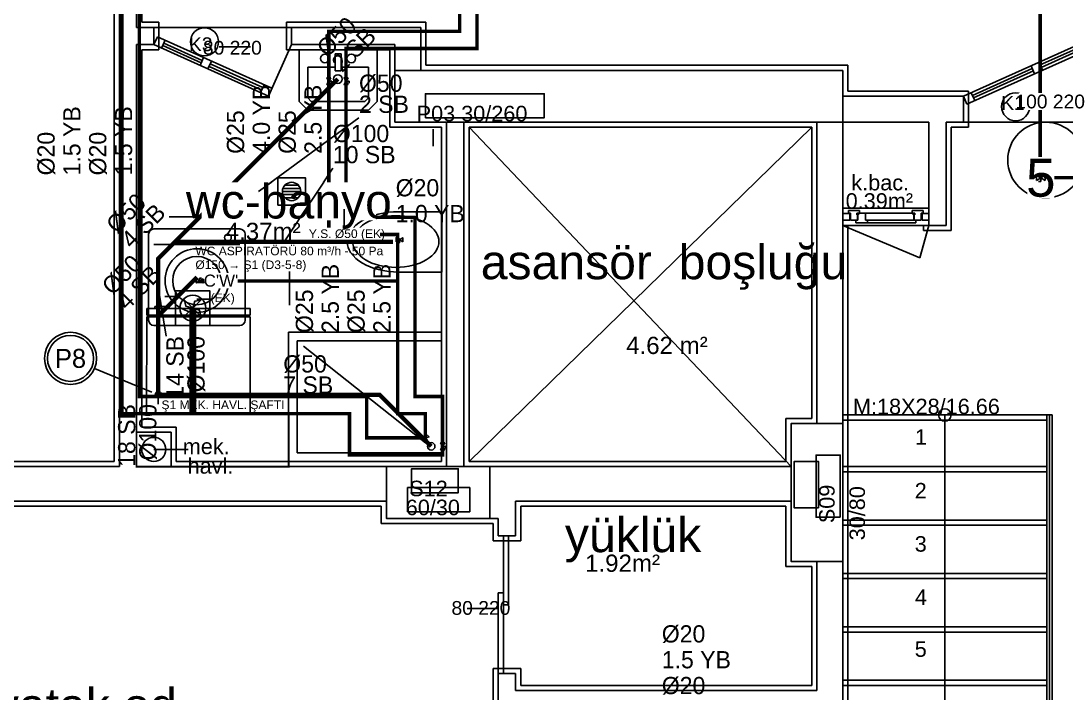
# Model space of a CAD drawing. Header units: centimetres. Extents: x -7420 to 31836, y -2 to 2802.
# Drawn here: x 10613 to 11220, y 1613 to 2003 of the extents above; entities that cross this region are included whole.
import ezdxf
from ezdxf.enums import TextEntityAlignment as Align

# ---------------------------------------------------------------- set-up
doc = ezdxf.new("R2010")
doc.units = ezdxf.units.CM
doc.linetypes.add('BASMA HATTI', pattern=[31, 25, -6])
doc.linetypes.add('PISSU HATTI', pattern=[26, 20, -6])
for name, color, linetype in [('ROTAS-CIHAZ', 135, 'CONTINUOUS'), ('ROTAS-HAVALANDIRMA', 30, 'CONTINUOUS'), ('ROTAS-HAVALANDIRMA-YAZI', 30, 'CONTINUOUS'), ('ROTAS-MIMARI', 8, 'CONTINUOUS'), ('ROTAS-MIMARI-KOLON', 8, 'CONTINUOUS'), ('ROTAS-MIMARI-YAZI', 8, 'CONTINUOUS'), ('ROTAS-PISSU-BORU-TAVANDAN', 6, 'PISSU HATTI'), ('ROTAS-PISSU-KOLONNO', 211, 'CONTINUOUS'), ('ROTAS-SEMBOL-KILAVUZ', 8, 'Continuous'), ('ROTAS-SICAKSU-BORU', 1, 'BASMA HATTI'), ('ROTAS-SOGUKSU-BORU', 5, 'CONTINUOUS'), ('ROTAS-TEFRIS', 15, 'CONTINUOUS'), ('ROTAS-VANA', 1, 'CONTINUOUS')]:
    doc.layers.add(name, color=color, linetype=linetype)
doc.styles.add('ROTAS', font='arial.ttf')

# ---------------------------------------------------------------- blocks, each defined once
blk = doc.blocks.new('ROTAS-PIS-SU-CAP-SB')
for tag, p in [('PSCP_001', (0.833, 1.29)), ('PS_001', (0.833, 0.066))]:
    blk.add_attdef(tag, p, '', height=1)
blk = doc.blocks.new('ROTAS-YER-SUZGECI-PLAN')
for p, q in [((-6.67, 0), (6.67, 0)), ((-6.27, 2.27), (6.27, 2.27)), ((-4.89, 4.53), (4.89, 4.53)), ((-6.27, -2.27), (6.27, -2.27)), ((-4.89, -4.53), (4.89, -4.53))]:
    blk.add_line(p, q)
blk.add_lwpolyline([(-10, -10), (10, -10), (10, 10), (-10, 10)], close=True)
blk.add_circle((0, 0), 6.67)
blk = doc.blocks.new('ROTAS-PIS-SU-KOLON')
h = blk.add_hatch(color=256)
h.dxf.hatch_style = 1
h.paths.add_polyline_path([(1.5, 0), (1.5, 0.4), (1.3, 0.8), (1.1, 1.1), (0.8, 1.3), (0.4, 1.5), (0, 1.5), (-0.4, 1.5), (-0.8, 1.3), (-1.1, 1.1), (-1.3, 0.8), (-1.5, 0.4), (-1.5, 0), (-1.5, -0.4), (-1.3, -0.8), (-1.1, -1.1), (-0.8, -1.3), (-0.4, -1.5), (0, -1.5), (0.4, -1.5), (0.8, -1.3), (1.1, -1.1), (1.3, -0.8), (1.5, -0.4)])
blk.add_circle((0, 0), 3.5)
blk = doc.blocks.new('ROTAS-TEMIZ-SU-CAP-MB')
for tag, p in [('SOCP_001', (0.833, 4.917)), ('SO_001', (0.833, 3.417)), ('SCCP_001', (0.833, 1.917)), ('SC_001', (0.833, 0.417))]:
    blk.add_attdef(tag, p, '', height=1)
blk = doc.blocks.new('ROTAS-KURESEL-VANA')
for p, q in [((0, 3.1), (0, 8)), ((0, 8), (5.4, 8))]:
    blk.add_line(p, q)
for points in [[(-9, 5.8), (-9, -5), (0, 0.4)], [(9, 5.8), (9, -5), (0, 0.4)]]:
    blk.add_lwpolyline(points, close=True)
blk.add_circle((0, 0.4), 2.71)
blk.add_attdef('CAP', text='', height=10).set_placement((-1.1, 0), align=Align.CENTER)
blk = doc.blocks.new('ROTAS-ASPIRATOR')
blk.add_lwpolyline([(-10, -10), (10, -10), (10, 10), (-10, 10)], close=True)
for points in [[(0, 0), (-4, 1.17), (-4.71, 4.71), (0, 0)], [(0, 0), (-1.17, -4), (-4.71, -4.71), (0, 0)], [(0, 0), (1.17, 4), (4.71, 4.71), (0, 0)], [(0, 0), (4, -1.17), (4.71, -4.71), (0, 0)]]:
    blk.add_lwpolyline(points)
blk.add_circle((0, 0), 7.5)
blk = doc.blocks.new('ROTAS-KOLON-NO-PIS-SU')
for radius in [27.5, 24.3]:
    blk.add_circle((0, 0), radius)
blk.add_attdef('K', text='', height=20).set_placement((0, 0), align=Align.MIDDLE_CENTER)

msp = doc.modelspace()

# ---------------------------------------------------------------- linework, layer by layer
at = {"layer": 'ROTAS-HAVALANDIRMA', "const_width": 4}
msp.add_lwpolyline([(10713.03, 1775.07), (10713.03, 1836.24)], dxfattribs=at)
at = {"layer": 'ROTAS-HAVALANDIRMA', "const_width": 1}
msp.add_lwpolyline([(10768.7, 1744.24), (10768.7, 1775.07), (10680.41, 1775.07), (10680.41, 1744.24), (10768.7, 1744.24)], close=True, dxfattribs=at)
at = {"layer": 'ROTAS-MIMARI'}
for p, q in [((10667.41, 2022.24), (10667.41, 1747.24)), ((10683.41, 2002.24), (10683.41, 2022.24)), ((10670.41, 1744.24), (10670.41, 2019.24)), ((10680.41, 1999.24), (10680.41, 2019.24)), ((10680.41, 1999.24), (10690.41, 1999.24)), ((10693.41, 2002.24), (10683.41, 2002.24)), ((10690.41, 1989.24), (10690.41, 1999.24)), ((10690.41, 1999.24), (10770.41, 1999.24)), ((10693.41, 1986.24), (10693.41, 2002.24)), ((10848.41, 2002.24), (10767.41, 2002.24)), ((10767.41, 2002.24), (10767.41, 1986.24)), ((10770.41, 1999.24), (10845.41, 1999.24)), ((10770.41, 1989.24), (10770.41, 1999.24)), ((10845.41, 1999.24), (10845.41, 1974.24)), ((10848.41, 1977.24), (10848.41, 2002.24)), ((11160.41, 1959.24), (11243.61, 1996.62)), ((10690.41, 1989.24), (10692.46, 1993.8)), ((10692.46, 1993.8), (10759.02, 1963.89)), ((10694.97, 1987.19), (10697.02, 1991.75)), ((11162.46, 1954.68), (11245.66, 1992.06)), ((11204.96, 1977.47), (11239.72, 1993.09)), ((11205.61, 1976.03), (11240.37, 1991.65)), ((10680.41, 1744.24), (10680.41, 1989.24)), ((10680.41, 1989.24), (10690.41, 1989.24)), ((10683.41, 1767.24), (10683.41, 1986.24)), ((10683.41, 1986.24), (10693.41, 1986.24)), ((10690.41, 1989.24), (10756.97, 1959.33)), ((10695.64, 1988.67), (10717.92, 1978.66)), ((10696.29, 1990.11), (10718.57, 1980.1)), ((10746.46, 1987.89), (10728.35, 1987.89)), ((10770.41, 1989.24), (10756.97, 1959.33)), ((10767.41, 1986.24), (10827.41, 1986.24)), ((10770.41, 1989.24), (10830.41, 1989.24)), ((10820.08, 1986.24), (10774.75, 1986.24)), ((10774.75, 1986.24), (10774.75, 1956.24)), ((10820.08, 1956.24), (10820.08, 1986.24)), ((10827.41, 1986.24), (10827.41, 1974.24)), ((10830.41, 1989.24), (10830.41, 1974.24)), ((10717.25, 1977.18), (10719.3, 1981.74)), ((10721.81, 1975.13), (10723.86, 1979.69)), ((10795.74, 1983.95), (10795.74, 1973.95)), ((10799.09, 1983.95), (10795.74, 1983.95)), ((10799.09, 1973.95), (10799.09, 1983.95)), ((11204.29, 1978.95), (11206.34, 1974.39)), ((10722.48, 1976.61), (10753.08, 1962.86)), ((10723.13, 1978.05), (10753.73, 1964.3)), ((10779.75, 1976.24), (10795.74, 1976.24)), ((10779.75, 1976.24), (10779.75, 1958.31)), ((10795.74, 1973.95), (10799.09, 1973.95)), ((10799.09, 1976.24), (10815.08, 1976.24)), ((10815.08, 1958.31), (10815.08, 1976.24)), ((10827.41, 1974.24), (10827.41, 1941.24)), ((10893.41, 1977.24), (10848.41, 1977.24)), ((11057.41, 1977.24), (10893.41, 1977.24)), ((11093.41, 1977.24), (11057.41, 1977.24)), ((11093.41, 1962.24), (11093.41, 1977.24)), ((11165.64, 1959.8), (11200.4, 1975.42)), ((11166.29, 1958.36), (11201.05, 1973.98)), ((11199.73, 1976.9), (11201.78, 1972.34)), ((10754.46, 1965.94), (10752.41, 1961.38)), ((11163.41, 1962.24), (11093.41, 1962.24)), ((11163.41, 1941.24), (11163.41, 1962.24)), ((11164.97, 1961.29), (11167.02, 1956.72)), ((10774.75, 1956.24), (10779.75, 1951.24)), ((10779.75, 1958.31), (10781.82, 1956.24)), ((10781.82, 1956.24), (10813, 1956.24)), ((10813, 1956.24), (10815.08, 1958.31)), ((10815.08, 1951.24), (10820.08, 1956.24)), ((11090.41, 1959.24), (11160.41, 1959.24)), ((11160.41, 1944.24), (11160.41, 1959.24)), ((11160.41, 1959.24), (11162.46, 1954.68)), ((11219.15, 1956.44), (11199.82, 1956.44)), ((10779.75, 1951.24), (10815.08, 1951.24)), ((10860.41, 1744.24), (10860.41, 1944.24)), ((10870.41, 1744.24), (10870.41, 1944.24)), ((11075.41, 1769.24), (11075.41, 1944.24)), ((11090.41, 1944.24), (11140.41, 1944.24)), ((11090.41, 1769.24), (11090.41, 1944.24)), ((11140.41, 1944.27), (11140.41, 1884.27)), ((11150.41, 1944.24), (11160.41, 1944.24)), ((11150.41, 1944.24), (11150.41, 1884.27)), ((11160.41, 1944.24), (11260.41, 1944.24)), ((10827.41, 1941.24), (10857.41, 1941.24)), ((10852.6, 1940.22), (10852.6, 1930.22)), ((10857.41, 1941.24), (10857.41, 1747.24)), ((10873.41, 1747.24), (10873.41, 1941.24)), ((10873.41, 1941.24), (10890.41, 1941.24)), ((10873.41, 1941.24), (11060.41, 1744.24)), ((10873.41, 1747.24), (11072.41, 1941.24)), ((10890.41, 1941.24), (11060.41, 1941.24)), ((11060.41, 1941.24), (11072.41, 1941.24)), ((11072.41, 1941.24), (11072.41, 1772.24)), ((11153.41, 1941.24), (11163.41, 1941.24)), ((11153.41, 1941.24), (11153.41, 1881.27)), ((11090.41, 1894.27), (11140.41, 1894.27)), ((11090.41, 1894.27), (11090.41, 1884.27)), ((11140.41, 1891.27), (11140.41, 1894.27)), ((10832.69, 1892.24), (10857.58, 1892.24)), ((10857.62, 1857.24), (10857.62, 1892.29)), ((11094.41, 1891.27), (11090.41, 1891.27)), ((11090.41, 1891.27), (11090.41, 1887.27)), ((11090.41, 1887.27), (11094.41, 1887.27)), ((11093.71, 1892.87), (11093.71, 1891.47)), ((11100.11, 1892.87), (11093.71, 1892.87)), ((11094.91, 1891.47), (11093.71, 1891.47)), ((11094.41, 1887.27), (11094.41, 1891.27)), ((11094.91, 1891.47), (11094.91, 1887.27)), ((11098.91, 1887.27), (11094.91, 1887.27)), ((11098.01, 1887.27), (11099.21, 1887.27)), ((11098.01, 1887.27), (11098.01, 1885.87)), ((11098.61, 1891.47), (11098.61, 1890.47)), ((11100.11, 1891.47), (11098.61, 1891.47)), ((11098.91, 1890.47), (11098.61, 1890.47)), ((11098.91, 1890.47), (11098.91, 1887.27)), ((11099.21, 1891.47), (11103.61, 1891.47)), ((11099.21, 1891.47), (11099.21, 1890.97)), ((11099.51, 1890.97), (11099.21, 1890.97)), ((11099.51, 1890.47), (11099.21, 1890.47)), ((11099.21, 1890.47), (11099.21, 1887.27)), ((11099.51, 1890.97), (11099.51, 1890.47)), ((11100.11, 1892.87), (11100.11, 1891.47)), ((11103.61, 1891.47), (11103.61, 1887.27)), ((11103.61, 1891.47), (11132.19, 1891.47)), ((11104.81, 1887.27), (11103.61, 1887.27)), ((11104.81, 1887.27), (11131.59, 1887.27)), ((11104.81, 1887.27), (11104.81, 1885.87)), ((11130.69, 1892.87), (11130.69, 1891.47)), ((11130.69, 1892.87), (11137.09, 1892.87)), ((11130.69, 1891.47), (11132.19, 1891.47)), ((11131.29, 1890.97), (11131.59, 1890.97)), ((11131.29, 1890.97), (11131.29, 1890.47)), ((11131.29, 1890.47), (11131.59, 1890.47)), ((11131.59, 1891.47), (11131.59, 1890.97)), ((11131.59, 1890.47), (11131.59, 1887.27)), ((11132.79, 1887.27), (11131.59, 1887.27)), ((11131.89, 1890.47), (11131.89, 1887.27)), ((11131.89, 1890.47), (11132.19, 1890.47)), ((11131.89, 1887.27), (11135.89, 1887.27)), ((11132.19, 1891.47), (11132.19, 1890.47)), ((11132.79, 1887.27), (11132.79, 1885.87)), ((11135.89, 1891.47), (11135.89, 1887.27)), ((11135.89, 1891.47), (11137.09, 1891.47)), ((11136.41, 1891.27), (11140.41, 1891.27)), ((11136.41, 1887.27), (11136.41, 1891.27)), ((11140.41, 1887.27), (11136.41, 1887.27)), ((11137.09, 1892.87), (11137.09, 1891.47)), ((11140.41, 1891.27), (11140.41, 1887.27)), ((11140.41, 1889.27), (11140.41, 1891.27)), ((11140.41, 1891.27), (11140.41, 1884.27)), ((11090.41, 1884.27), (11140.41, 1884.27)), ((11090.41, 1884.27), (11135.13, 1865.47)), ((11093.41, 1769.24), (11093.41, 1884.27)), ((11104.81, 1885.87), (11098.01, 1885.87)), ((11132.79, 1885.87), (11104.81, 1885.87)), ((11135.13, 1865.47), (11140.41, 1884.27)), ((11137.2, 1884.27), (11137.2, 1881.27)), ((11153.41, 1881.27), (11137.2, 1881.27)), ((11140.41, 1884.27), (11150.41, 1884.27)), ((10832.69, 1857.24), (10857.62, 1857.24)), ((10746.28, 1836.04), (10686.28, 1836.05)), ((10686.28, 1836.05), (10686.28, 1832.21)), ((10691.04, 1836.05), (10691.04, 1837.14)), ((10691.04, 1837.14), (10699.36, 1837.14)), ((10699.36, 1836.05), (10691.04, 1836.05)), ((10699.36, 1837.14), (10699.36, 1836.05)), ((10746.28, 1832.19), (10746.28, 1836.04)), ((10686.28, 1831.22), (10686.26, 1775.07)), ((10686.28, 1832.21), (10746.28, 1832.19)), ((10746.27, 1831.21), (10686.28, 1831.22)), ((10691.28, 1831.22), (10691.28, 1832.2)), ((10741.28, 1831.21), (10741.28, 1832.19)), ((10746.26, 1775.05), (10746.27, 1831.21)), ((10857.41, 1822.24), (10768.7, 1822.24)), ((10768.7, 1747.24), (10768.7, 1822.24)), ((10857.41, 1817.24), (10773.7, 1817.24)), ((10773.7, 1752.24), (10773.7, 1817.24)), ((10857.41, 1752.24), (10857.41, 1817.24)), ((10777.24, 1814.23), (10848.17, 1758.06)), ((10686.26, 1775.07), (10746.26, 1775.05)), ((11072.41, 1772.24), (11057.41, 1772.24)), ((11057.41, 1772.24), (11057.41, 1747.24)), ((11090.41, 1774.24), (11208.91, 1774.24)), ((11149.66, 1774.24), (11149.66, 1527.24)), ((11208.91, 1774.24), (11208.91, 1348.07)), ((11208.91, 1774.24), (11211.91, 1774.24)), ((11210.41, 1774.24), (11210.41, 1348.46)), ((11211.91, 1774.24), (11211.91, 1345.75)), ((10703.41, 1767.24), (10683.41, 1767.24)), ((10703.41, 1767.24), (10703.41, 1747.24)), ((11090.41, 1771.24), (11208.91, 1771.24)), ((11093.41, 1689.24), (11093.41, 1769.24)), ((10700.41, 1764.24), (10680.41, 1764.24)), ((10680.41, 1764.24), (10680.41, 1744.24)), ((10700.41, 1744.24), (10700.41, 1764.24)), ((10710.41, 1754.24), (10690.41, 1754.24)), ((10773.7, 1752.24), (10857.41, 1752.24)), ((10430.41, 1744.24), (10670.41, 1744.24)), ((10667.41, 1747.24), (10433.41, 1747.24)), ((10680.41, 1744.24), (10825.41, 1744.24)), ((10680.41, 1744.24), (10700.41, 1744.24)), ((10815.41, 1747.24), (10703.41, 1747.24)), ((10857.41, 1747.24), (10815.41, 1747.24)), ((10870.41, 1744.24), (11060.41, 1744.24)), ((11057.41, 1747.24), (10873.41, 1747.24)), ((11090.41, 1744.24), (11208.91, 1744.24)), ((11090.41, 1741.24), (11208.91, 1741.24)), ((10430.41, 1724.24), (10825.41, 1724.24)), ((10900.41, 1724.24), (11060.41, 1724.24)), ((10900.41, 1724.24), (10900.41, 1704.1)), ((10433.41, 1721.24), (10822.41, 1721.24)), ((10822.41, 1721.24), (10822.41, 1711.24)), ((10903.41, 1721.24), (11057.41, 1721.24)), ((10903.41, 1721.24), (10903.41, 1701.1)), ((11057.41, 1721.24), (11057.41, 1686.24)), ((10822.41, 1711.24), (10878.41, 1711.24)), ((10878.41, 1711.24), (10887.41, 1711.24)), ((10885.41, 1714.24), (10890.41, 1714.24)), ((10887.41, 1701.1), (10887.41, 1711.24)), ((10890.41, 1714.24), (10890.41, 1704.1)), ((11090.41, 1713.24), (11208.91, 1713.24)), ((11090.41, 1710.24), (11208.91, 1710.24)), ((10903.41, 1701.1), (10887.41, 1701.1)), ((10900.41, 1704.1), (10890.41, 1704.1)), ((10893.41, 1663.95), (10893.41, 1703.95)), ((10896.41, 1703.95), (10896.41, 1663.95)), ((11075.41, 1689.24), (11075.41, 1614.24)), ((11090.41, 1689.24), (11090.41, 1439.24)), ((11093.41, 1474.24), (11093.41, 1689.24)), ((11057.41, 1686.24), (11072.41, 1686.24)), ((11072.41, 1686.24), (11072.41, 1617.24)), ((11090.41, 1682.24), (11208.91, 1682.24)), ((11090.41, 1679.24), (11208.91, 1679.24)), ((10890.41, 1624.1), (10890.41, 1670.92)), ((10890.41, 1670.92), (10893.41, 1670.92)), ((10893.41, 1670.92), (10893.41, 1624.1)), ((10896.41, 1663.95), (10893.41, 1663.95)), ((10890.41, 1661.94), (10872.3, 1661.94)), ((11090.41, 1651.24), (11208.91, 1651.24)), ((11090.41, 1648.24), (11208.91, 1648.24)), ((10887.41, 1427.24), (10887.41, 1627.1)), ((10887.41, 1627.1), (10903.41, 1627.1)), ((10903.41, 1627.1), (10903.41, 1617.24)), ((10890.41, 1624.1), (10890.41, 1424.24)), ((10900.41, 1624.1), (10890.41, 1624.1)), ((10893.41, 1624.1), (10890.41, 1624.1)), ((10900.41, 1624.1), (10900.41, 1614.24)), ((11090.41, 1620.24), (11208.91, 1620.24)), ((11075.41, 1614.24), (10900.41, 1614.24)), ((10903.41, 1617.24), (11072.41, 1617.24)), ((11090.41, 1617.24), (11208.91, 1617.24))]:
    msp.add_line(p, q, dxfattribs=at)
for points in [[(10830.41, 1944.24), (10830.41, 1974.24)], [(10830.41, 1974.24), (11090.41, 1974.24)], [(11090.41, 1944.24), (11090.41, 1974.24)], [(10830.41, 1944.24), (11090.41, 1944.24)], [(10820.65, 1890.81), (10818.26, 1890.14), (10815.93, 1889.3), (10813.67, 1888.29), (10811.48, 1887.12)], [(10820.92, 1888.68), (10818.92, 1888.11), (10816.97, 1887.39), (10815.08, 1886.52), (10813.26, 1885.52)], [(10832.69, 1892.24), (10829.65, 1892.15), (10826.63, 1891.89), (10823.63, 1891.44), (10820.65, 1890.81)], [(10830.93, 1889.91), (10828.41, 1889.83), (10825.89, 1889.6), (10823.39, 1889.22), (10820.92, 1888.68)], [(10840.95, 1888.68), (10838.48, 1889.22), (10835.98, 1889.6), (10833.46, 1889.83), (10830.93, 1889.91)], [(10848.61, 1885.52), (10846.79, 1886.52), (10844.9, 1887.39), (10842.95, 1888.11), (10840.95, 1888.68)], [(10811.48, 1887.12), (10809.53, 1885.84), (10807.73, 1884.36), (10806.1, 1882.7), (10804.65, 1880.87)], [(10813.26, 1885.52), (10811.63, 1884.42), (10810.13, 1883.16), (10808.78, 1881.75), (10807.58, 1880.19)], [(10854.29, 1880.19), (10853.09, 1881.75), (10851.73, 1883.16), (10850.24, 1884.42), (10848.61, 1885.52)], [(10804.65, 1880.87), (10803.8, 1879.47), (10803.19, 1877.96), (10802.82, 1876.38), (10802.69, 1874.74)], [(10807.58, 1880.19), (10806.87, 1878.98), (10806.35, 1877.68), (10806.04, 1876.31), (10805.93, 1874.91)], [(10855.93, 1874.91), (10855.83, 1876.31), (10855.51, 1877.68), (10855, 1878.98), (10854.29, 1880.19)], [(10802.69, 1874.74), (10802.82, 1873.11), (10803.19, 1871.53), (10803.8, 1870.02), (10804.65, 1868.62)], [(10805.93, 1874.91), (10806.04, 1873.51), (10806.35, 1872.14), (10806.87, 1870.84), (10807.58, 1869.63)], [(10807.58, 1869.63), (10808.78, 1868.08), (10810.13, 1866.66), (10811.63, 1865.4), (10813.26, 1864.3)], [(10848.61, 1864.3), (10850.24, 1865.4), (10851.73, 1866.66), (10853.09, 1868.08), (10854.29, 1869.63)], [(10854.29, 1869.63), (10855, 1870.84), (10855.51, 1872.14), (10855.83, 1873.51), (10855.93, 1874.91)], [(10804.65, 1868.62), (10806.1, 1866.79), (10807.73, 1865.13), (10809.53, 1863.65), (10811.48, 1862.37)], [(10813.26, 1864.3), (10815.08, 1863.3), (10816.97, 1862.44), (10818.92, 1861.71), (10820.92, 1861.14)], [(10840.95, 1861.14), (10842.95, 1861.71), (10844.9, 1862.44), (10846.79, 1863.3), (10848.61, 1864.3)], [(10811.48, 1862.37), (10813.67, 1861.2), (10815.93, 1860.19), (10818.26, 1859.35), (10820.65, 1858.68)], [(10820.65, 1858.68), (10823.63, 1858.05), (10826.63, 1857.6), (10829.65, 1857.34), (10832.69, 1857.24)], [(10820.92, 1861.14), (10823.39, 1860.6), (10825.89, 1860.22), (10828.41, 1859.99), (10830.93, 1859.91)], [(10830.93, 1859.91), (10833.46, 1859.99), (10835.98, 1860.22), (10838.48, 1860.6), (10840.95, 1861.14)], [(11060.41, 1689.24), (11060.41, 1769.24)], [(11060.41, 1769.24), (11090.41, 1769.24)], [(11090.41, 1769.24), (11090.41, 1689.24)], [(10825.41, 1714.24), (10825.41, 1744.24)], [(10825.41, 1744.24), (10885.41, 1744.24)], [(10885.41, 1744.24), (10885.41, 1714.24)], [(10885.41, 1714.24), (10825.41, 1714.24)], [(11090.41, 1689.24), (11060.41, 1689.24)]]:
    msp.add_lwpolyline(points, dxfattribs=at)
for centre, radius in [((10719.82, 1990.87), 8.14), ((10789.75, 1981.24), 2.52), ((10805.08, 1981.24), 2.52), ((10797.28, 1969.28), 2.52), ((11190.74, 1953.18), 8.14), ((11208.15, 1922.24), 22), ((11149.66, 1774.24), 3.6), ((10690.41, 1754.24), 7), ((10851.46, 1756.04), 2.18)]:
    msp.add_circle(centre, radius, dxfattribs=at)
at = {"layer": 'ROTAS-MIMARI-KOLON'}
for points in [[(11090.41, 1974.24), (10830.41, 1974.24), (10830.41, 1944.24), (11090.41, 1944.24), (11090.41, 1974.24)], [(10848.08, 1946.75), (10917.06, 1946.75), (10917.06, 1960.72), (10848.08, 1960.72), (10848.08, 1946.75)], [(11090.41, 1769.24), (11060.41, 1769.24), (11060.41, 1689.24), (11090.41, 1689.24), (11090.41, 1769.24)], [(11088.89, 1714.86), (11088.89, 1750.98), (11074.92, 1750.98), (11074.92, 1714.86), (11088.89, 1714.86)], [(10885.41, 1744.24), (10825.41, 1744.24), (10825.41, 1714.24), (10885.41, 1714.24), (10885.41, 1744.24)], [(10840.11, 1729.11), (10867.13, 1729.11), (10867.13, 1743.07), (10840.11, 1743.07), (10840.11, 1729.11)], [(11076.23, 1720.27), (11076.23, 1747.3), (11062.27, 1747.3), (11062.27, 1720.27), (11076.23, 1720.27)], [(10837.71, 1718.09), (10873.83, 1718.09), (10873.83, 1732.06), (10837.71, 1732.06), (10837.71, 1718.09)]]:
    msp.add_lwpolyline(points, dxfattribs=at)
at = {"layer": 'ROTAS-PISSU-BORU-TAVANDAN', "const_width": 2.5}
for points in [[(10797.28, 1969.28), (10731.98, 1903.98)], [(10731.98, 1903.98), (10702.75, 1874.75)], [(10770.41, 1903.98), (10731.98, 1903.98)], [(10702.75, 1874.75), (10693, 1865), (10693, 1831.82)], [(10829.31, 1874.74), (10702.75, 1874.74)], [(10715.41, 1854.24), (10693, 1831.82)], [(10693, 1831.82), (10693, 1786)], [(10851.46, 1756.04), (10821.49, 1786), (10693, 1786)]]:
    msp.add_lwpolyline(points, dxfattribs=at)
at = {"layer": 'ROTAS-PISSU-KOLONNO'}
msp.add_line((10689.3, 1787.53), (10656.04, 1801.31), dxfattribs=at)
at = {"layer": 'ROTAS-SEMBOL-KILAVUZ'}
for p, q in [((10769.28, 1857.53), (10769.28, 1838.01)), ((10697.66, 1820.08), (10693, 1848.41)), ((10696.85, 1843.03), (10704.21, 1843.03)), ((10724.03, 1841.52), (10715.41, 1841.52)), ((10693, 1780.58), (10693, 1808.91))]:
    msp.add_line(p, q, dxfattribs=at)
at = {"layer": 'ROTAS-SICAKSU-BORU', "const_width": 2}
msp.add_lwpolyline([(11377, 2431), (11318, 2431), (11318, 2325), (11382, 2325), (11382, 2299), (11190, 2299), (11190, 2039), (10878, 2039), (10878, 1987), (10802, 1987), (10802, 1889), (10842, 1889), (10842, 1785), (10858, 1785), (10858, 1751), (10804, 1751), (10804, 1775), (10672, 1775), (10672, 2015), (10516, 2015), (10516, 2031), (10426, 2031), (10426, 2020)], dxfattribs=at)
at = {"layer": 'ROTAS-SOGUKSU-BORU', "const_width": 2}
for points in [[(11377, 2441), (11308, 2441), (11308, 2315), (11372, 2315), (11372, 2309), (11180, 2309), (11180, 2049), (10868, 2049), (10868, 1997), (10792, 1997), (10792, 1879), (10832, 1879), (10832, 1775), (10848, 1775), (10848, 1761), (10814, 1761), (10814, 1785), (10682, 1785), (10682, 2025), (10526, 2025), (10526, 2041), (10416, 2041), (10416, 2020)], [(11205, 1912), (11205, 2148), (11217, 2148), (11217, 2280), (11405, 2280), (11405, 2380)], [(11244.93, 1932), (11244.93, 1912), (11209, 1912), (11205.36, 1911.95)], [(10833, 1876), (10832, 1876)], [(10717, 1852), (10832, 1852)]]:
    msp.add_lwpolyline(points, dxfattribs=at)
at = {"layer": 'ROTAS-TEFRIS'}
msp.add_line((10690.41, 1873.24), (10740.41, 1873.24), dxfattribs=at)
msp.add_lwpolyline([(10740.41, 1826.24), (10741.56, 1826.46), (10742.53, 1827.11), (10743.18, 1828.09), (10743.41, 1829.24), (10743.41, 1879.24), (10743.18, 1880.38), (10742.53, 1881.36), (10741.56, 1882.01), (10740.41, 1882.24), (10690.41, 1882.24), (10689.26, 1882.01), (10688.29, 1881.36), (10687.64, 1880.38), (10687.41, 1879.24), (10687.41, 1829.24), (10687.64, 1828.09), (10688.29, 1827.11), (10689.26, 1826.46), (10690.41, 1826.24)], close=True, dxfattribs=at)
for centre, radius in [((10733.41, 1877.24), 2), ((10715.41, 1852.24), 18.48), ((10715.41, 1852.24), 14)]:
    msp.add_circle(centre, radius, dxfattribs=at)

# ---------------------------------------------------------------- block references
ref = msp.add_blockref('ROTAS-PIS-SU-CAP-SB', (10794.33, 1966.33), dxfattribs=dict(at, xscale=10, yscale=10, rotation=45))
ref.add_attrib('PSCP_001', 'Ø50', (10791.1, 1981.34), dxfattribs={"height": 10, "rotation": 45})
ref.add_attrib('PS_001', '2 SB', (10799.76, 1972.68), dxfattribs={"height": 10, "rotation": 45})
ref = msp.add_blockref('ROTAS-PIS-SU-CAP-SB', (10801.2, 1948.98), dxfattribs=dict(at, xscale=10, yscale=10))
ref.add_attrib('PSCP_001', 'Ø50', (10809.53, 1961.87), dxfattribs={"height": 10})
ref.add_attrib('PS_001', '2 SB', (10809.53, 1949.63), dxfattribs={"height": 10})
for p, xscale, yscale, rotation in [((10792, 1968), 0.22, 0.22, -90), ((10802, 1968), 0.22, 0.22, -90), ((10833, 1876), 0.22, 0.22, 180), ((10848, 1761), 0.21999999999999997, 0.21999999999999997, -135), ((10858, 1756), 0.22, 0.22, -90)]:
    msp.add_blockref('ROTAS-KURESEL-VANA', p, dxfattribs=dict(at, xscale=xscale, yscale=yscale, rotation=rotation))
ref = msp.add_blockref('ROTAS-TEMIZ-SU-CAP-MB', (10792, 1917.5), dxfattribs=dict(at, xscale=10, yscale=10, rotation=90))
ref.add_attrib('SCCP_001', 'Ø25', (10772.83, 1925.83), dxfattribs={"height": 10, "rotation": 90})
ref.add_attrib('SC_001', '2.5 YB', (10787.83, 1925.83), dxfattribs={"height": 10, "rotation": 90})
ref.add_attrib('SO_001', '4.0 YB', (10757.83, 1925.83), dxfattribs={"height": 10, "rotation": 90})
ref.add_attrib('SOCP_001', 'Ø25', (10742.83, 1925.83), dxfattribs={"height": 10, "rotation": 90})
ref = msp.add_blockref('ROTAS-TEMIZ-SU-CAP-MB', (10682, 1905), dxfattribs=dict(at, xscale=10, yscale=10, rotation=90))
ref.add_attrib('SCCP_001', 'Ø20', (10662.83, 1913.33), dxfattribs={"height": 10, "rotation": 90})
ref.add_attrib('SC_001', '1.5 YB', (10677.83, 1913.33), dxfattribs={"height": 10, "rotation": 90})
ref.add_attrib('SO_001', '1.5 YB', (10647.83, 1913.33), dxfattribs={"height": 10, "rotation": 90})
ref.add_attrib('SOCP_001', 'Ø20', (10632.83, 1913.33), dxfattribs={"height": 10, "rotation": 90})
ref = msp.add_blockref('ROTAS-PIS-SU-CAP-SB', (10786.03, 1919.74), dxfattribs=dict(at, xscale=10, yscale=10))
ref.add_attrib('PSCP_001', 'Ø100', (10794.36, 1932.64), dxfattribs={"height": 10})
ref.add_attrib('PS_001', '10 SB', (10794.36, 1920.4), dxfattribs={"height": 10})
ref = msp.add_blockref('ROTAS-TEMIZ-SU-CAP-MB', (10822.5, 1852), dxfattribs=dict(at, xscale=10, yscale=10))
ref.add_attrib('SO_001', '1.0 YB', (10830.83, 1886.17), dxfattribs={"height": 10})
ref.add_attrib('SOCP_001', 'Ø20', (10830.83, 1901.17), dxfattribs={"height": 10})
ref = msp.add_blockref('ROTAS-PIS-SU-CAP-SB', (10672.11, 1863.91), dxfattribs=dict(at, xscale=10, yscale=10, rotation=45))
ref.add_attrib('PSCP_001', 'Ø50', (10668.88, 1878.92), dxfattribs={"height": 10, "rotation": 45})
ref.add_attrib('PS_001', '4 SB', (10677.54, 1870.26), dxfattribs={"height": 10, "rotation": 45})
ref = msp.add_blockref('ROTAS-PIS-SU-CAP-SB', (10669.56, 1828.18), dxfattribs=dict(at, xscale=10, yscale=10, rotation=45))
ref.add_attrib('PSCP_001', 'Ø50', (10666.33, 1843.19), dxfattribs={"height": 10, "rotation": 45})
ref.add_attrib('PS_001', '4 SB', (10674.99, 1834.54), dxfattribs={"height": 10, "rotation": 45})
ref = msp.add_blockref('ROTAS-TEMIZ-SU-CAP-MB', (10832, 1813.5), dxfattribs=dict(at, xscale=10, yscale=10, rotation=90))
ref.add_attrib('SCCP_001', 'Ø25', (10812.83, 1821.83), dxfattribs={"height": 10, "rotation": 90})
ref.add_attrib('SC_001', '2.5 YB', (10827.83, 1821.83), dxfattribs={"height": 10, "rotation": 90})
ref.add_attrib('SO_001', '2.5 YB', (10797.83, 1821.83), dxfattribs={"height": 10, "rotation": 90})
ref.add_attrib('SOCP_001', 'Ø25', (10782.83, 1821.83), dxfattribs={"height": 10, "rotation": 90})
ref = msp.add_blockref('ROTAS-KOLON-NO-PIS-SU', (10642.07, 1807.1), dxfattribs=dict(at, xscale=0.55, yscale=0.55))
ref.add_attrib('K', 'P8', dxfattribs={"height": 11}).set_placement((10642.07, 1807.1), align=Align.MIDDLE_CENTER)
ref = msp.add_blockref('ROTAS-PIS-SU-CAP-SB', (10707, 1828.41), dxfattribs=dict(at, xscale=10, yscale=10, rotation=-90))
ref.add_attrib('PSCP_001', 'Ø100', dxfattribs={"height": 10, "rotation": 90}).set_placement((10719.9, 1820.08), align=Align.RIGHT)
ref.add_attrib('PS_001', '14 SB', dxfattribs={"height": 10, "rotation": 90}).set_placement((10707.66, 1820.08), align=Align.RIGHT)
ref = msp.add_blockref('ROTAS-PIS-SU-CAP-SB', (10757.25, 1786), dxfattribs=dict(at, xscale=10, yscale=10))
ref.add_attrib('PSCP_001', 'Ø50', (10765.58, 1798.9), dxfattribs={"height": 10})
ref.add_attrib('PS_001', '7 SB', (10765.58, 1786.66), dxfattribs={"height": 10})
at = {"layer": 'ROTAS-TEFRIS', "xscale": 0.5, "yscale": 0.5}
msp.add_blockref('ROTAS-PIS-SU-KOLON', (10693, 1786), dxfattribs=at)
at = {"layer": 'ROTAS-TEFRIS'}
ref = msp.add_blockref('ROTAS-PIS-SU-CAP-SB', (10679, 1788.91), dxfattribs=dict(at, xscale=10, yscale=10, rotation=-90))
ref.add_attrib('PSCP_001', 'Ø100', dxfattribs={"height": 10, "rotation": 90}).set_placement((10691.9, 1780.58), align=Align.RIGHT)
ref.add_attrib('PS_001', '18 SB', dxfattribs={"height": 10, "rotation": 90}).set_placement((10679.66, 1780.58), align=Align.RIGHT)
ref = msp.add_blockref('ROTAS-TEMIZ-SU-CAP-MB', (10977, 1593), dxfattribs=dict(at, xscale=10, yscale=10))
ref.add_attrib('SCCP_001', 'Ø20', (10985.33, 1612.17), dxfattribs={"height": 10})
ref.add_attrib('SC_001', '1.0 YB', (10985.33, 1597.17), dxfattribs={"height": 10})
ref.add_attrib('SO_001', '1.5 YB', (10985.33, 1627.17), dxfattribs={"height": 10})
ref.add_attrib('SOCP_001', 'Ø20', (10985.33, 1642.17), dxfattribs={"height": 10})

# ---------------------------------------------------------------- texts
at = {"layer": 'ROTAS-HAVALANDIRMA-YAZI', "style": 'ROTAS'}
msp.add_text('Ş1 MEK. HAVL. ŞAFTI', height=5, dxfattribs=at).set_placement((10730.56, 1777.65), align=Align.CENTER)
at = {"layer": 'ROTAS-MIMARI-YAZI', "style": 'ROTAS'}
for s, height, p in [('K3', 8, (10717.65, 1989.47)), ('80 220', 8, (10736.02, 1987.44)), ('P03 30/260', 9, (10875.16, 1949.24)), ('k.bac.', 9, (11112.15, 1909.13)), ('0.39m²', 9, (11111.63, 1898.48)), ('asansör  boşluğu', 20, (10986.61, 1863.06)), ('4.62 m²', 10, (10988.31, 1814.63)), ('M:18X28/16.66', 9, (11138.95, 1779.18)), ('1', 9, (11135.81, 1761.44)), ('mek.', 9, (10720.84, 1755.99)), ('havl.', 9, (10723.32, 1744.68)), ('S12', 9, (10849.86, 1731.59)), ('2', 9, (11135.66, 1730.28)), ('60/30', 9, (10852.41, 1720.58)), ('yüklük', 20, (10968.67, 1704.63)), ('3', 9, (11135.66, 1699.39)), ('1.92m²', 10, (10962.54, 1688.19)), ('4', 9, (11135.81, 1668.52)), ('80 220', 8, (10880.32, 1662.23)), ('5', 9, (11135.66, 1638.33)), ('yatak od.', 20, (10654.82, 1605.59))]:
    msp.add_text(s, height=height, dxfattribs=at).set_placement(p, align=Align.MIDDLE_CENTER)
for s, p in [('S09', (11081.17, 1722.6)), ('30/80', (11098.77, 1717.19))]:
    msp.add_text(s, height=9, rotation=90, dxfattribs=at).set_placement(p, align=Align.MIDDLE_CENTER)

# ---------------------------------------------------------------- next in the draw order: wipeouts: each hides what was drawn before it
for points in [[(11229.17, 1951.23), (11192.45, 1951.23), (11192.45, 1961.23), (11229.17, 1961.23)], [(11213.18, 1899.95), (11197.54, 1899.95), (11197.54, 1923.95), (11213.18, 1923.95)], [(10819.43, 1887.31), (10718.23, 1887.31), (10718.23, 1909.31), (10819.43, 1909.31)], [(10821.71, 1875.98), (10779.41, 1875.98), (10779.41, 1882.98), (10821.71, 1882.98)], [(10739.09, 1847.74), (10719.73, 1847.74), (10719.73, 1856.74), (10739.09, 1856.74)]]:
    msp.add_wipeout(points)

# ---------------------------------------------------------------- next in the draw order: linework, layer by layer
at = {"layer": 'ROTAS-SEMBOL-KILAVUZ'}
for p, q in [((10809.53, 1946.78), (10751.2, 1903.98)), ((10794.36, 1917.55), (10766.03, 1874.74)), ((10800.91, 1881.98), (10800.91, 1893.76)), ((10699.41, 1889.36), (10717.37, 1889.36)), ((10719.75, 1851.24), (10715.41, 1851.24))]:
    msp.add_line(p, q, dxfattribs=at)

# ---------------------------------------------------------------- next in the draw order: block references
at = {"layer": 'ROTAS-TEFRIS'}
for name, p, xscale, yscale in [('ROTAS-YER-SUZGECI-PLAN', (10770.41, 1903.98), 0.8, 0.8), ('ROTAS-KURESEL-VANA', (10717, 1852), 0.22, 0.22)]:
    msp.add_blockref(name, p, dxfattribs=dict(at, xscale=xscale, yscale=yscale))
msp.add_blockref('ROTAS-ASPIRATOR', (10713.03, 1836.24), dxfattribs=at)
at = {"layer": 'ROTAS-VANA', "xscale": 0.27, "yscale": 0.27, "rotation": -179.19891975739733}
msp.add_blockref('ROTAS-KURESEL-VANA', (11205.36, 1911.95), dxfattribs=at)

# ---------------------------------------------------------------- next in the draw order: texts
at = {"layer": 'ROTAS-CIHAZ', "style": 'ROTAS'}
msp.add_text('Y.S. Ø50 (EK)', height=5, dxfattribs=at).set_placement((10780.41, 1876.98))
for s, height, p in [("C'W'", 7, (10729.41, 1852.24)), ('(EK)', 5, (10730.41, 1842.24))]:
    msp.add_text(s, height=height, dxfattribs=at).set_placement(p, align=Align.MIDDLE_CENTER)
at = {"layer": 'ROTAS-HAVALANDIRMA-YAZI', "style": 'ROTAS'}
for s, p in [('WC ASPİRATÖRÜ 80 m³/h - 50 Pa', (10714.55, 1866.95)), ('Ø150 → Ş1 (D3-5-8)', (10714.55, 1858.95))]:
    msp.add_text(s, height=5, dxfattribs=at).set_placement(p)
at = {"layer": 'ROTAS-MIMARI-YAZI', "style": 'ROTAS'}
for s, height, p in [('100 220', 8, (11210.81, 1956.23)), ('K1', 8, (11189.19, 1955.38)), ('5', 22, (11205.36, 1911.95)), ('wc-banyo', 20, (10768.83, 1898.31)), ('4.37m²', 10, (10753.91, 1880.8))]:
    msp.add_text(s, height=height, dxfattribs=at).set_placement(p, align=Align.MIDDLE_CENTER)

doc.saveas('drawing.dxf')
